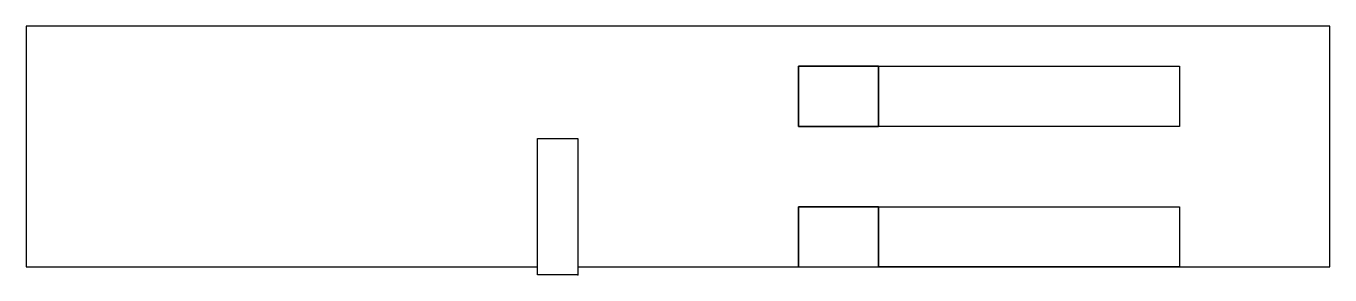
# Model space of a CAD drawing. Header units: millimetres. Extents: x -32.5 to 32.5, y -0.4 to 12.
import ezdxf

# ---------------------------------------------------------------- set-up
doc = ezdxf.new("R2010")
doc.units = ezdxf.units.MM
doc.layers.get('0').update_dxf_attribs({"linetype": 'CONTINUOUS'})

msp = doc.modelspace()

# ---------------------------------------------------------------- linework, layer by layer
msp.add_line((-5, -0.4, -0.5), (-5, -0.4, 81.012))
for points in [[(-32.5, 12), (-32.5, 0), (-7, 0), (-7, 6.4), (-5, 6.4), (-5, 0), (6, 0), (6, 3), (10, 3), (10, 0), (32.5, 0), (32.5, 12)], [(10, 7), (6, 7), (6, 10), (10, 10)], [(10, 10), (6, 10), (6, 7), (10, 7)], [(10, 10), (25, 10), (25, 7), (10, 7)], [(-7, 6.4), (-5, 6.4), (-5, -0.4), (-7, -0.4)], [(10, 3), (6, 3), (6, 0), (10, 0)], [(10, 3), (25, 3), (25, 0), (10, 0)]]:
    msp.add_lwpolyline(points, close=True)
for p in [(-5, -0.4, -0.5), (-5, -0.4, 81.012)]:
    msp.add_point(p)

doc.saveas('drawing.dxf')
